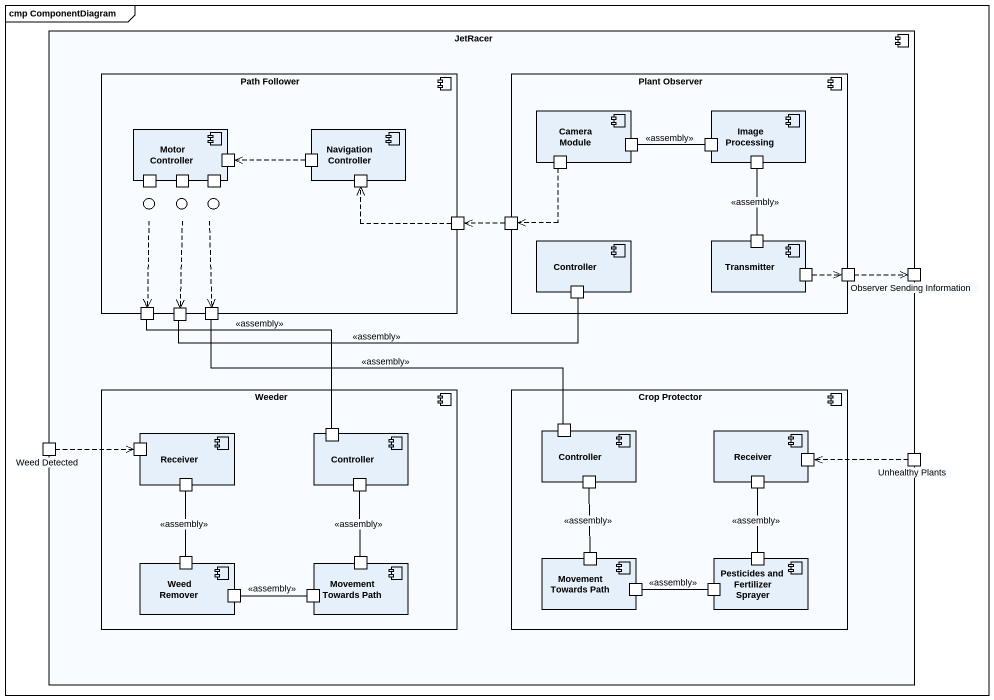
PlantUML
@startuml
mainframe cmp ComponentDiagram
component JetRacer {
  component "Path Follower" as Path_Follower {
    component "Motor Controller" as Motor_Controller {
      port " " as port3
      port " " as port4
      port " " as port5
      port " " as port6
    }
    component "Navigation Controller" as Navigation_Controller {
      port " " as port7
      port " " as port8
    }
    port " " as port11
    port " " as port17
    port " " as port18
    port " " as port19
  }
  component "Plant Observer" as Plant_Observer {
    component "Camera Module" as Camera_Module {
      port " " as port1
      port " " as port9
    }
    component "Image Processing" as Image_Processing {
      port " " as port2
      port " " as port10
    }
    port " " as port12
    component Controller {
      port " " as port14
    }
    component Transmitter {
      port " " as port13
      port " " as port15
    }
    port " " as port16
  }
  port "Observer Sending Information" as Observer_Sending_Information
  component Weeder {
    component Receiver {
      port " " as port20
      port " " as port23
    }
    component "Controller" as Controller_2 {
      port " " as port21
      port " " as port24
    }
    component "Weed Remover" as Weed_Remover {
      port " " as port28
      port " " as port32
    }
    component "Movement Towards Path" as Movement_Towards_Path {
      port " " as port29
      port " " as port33
    }
  }
  component "Crop Protector" as Crop_Protector {
    component "Controller" as Controller_3 {
      port " " as port22
      port " " as port25
    }
    component "Receiver" as Receiver_2 {
      port " " as port26
      port " " as port27
    }
    component "Movement Towards Path" as Movement_Towards_Path_2 {
      port " " as port30
      port " " as port34
    }
    component "Pesticides and Fertilizer Sprayer" as Pesticides_and_Fertilizer {
      port " " as port31
      port " " as port35
    }
  }
  port "Weed Detected" as Weed_Detected
  port "Unhealthy Plants" as Unhealthy_Plants
}
() " " as lollipop1
() " " as lollipop2
() " " as lollipop3
Path_Follower -left- lollipop1
Path_Follower -left- lollipop2
Path_Follower -left- lollipop3
port2 -left- port1 : <<assembly>>
port7 .left.> port6
port9 ..> port12
lollipop1 ..> port17
lollipop2 ..> port18
lollipop3 ..> port19
port11 .left.> port8
port12 .left.> port11
port13 -up- port10 : <<assembly>>
port14 -left- port18 : <<assembly>>
port15 .right.> port16
port16 .right.> Observer_Sending_Information
Weed_Detected .right.> port20
port21 -up- port17 : <<assembly>>
port22 -left- port19 : <<assembly>>
Unhealthy_Plants .left.> port27
port28 -up- port23 : <<assembly>>
port29 -up- port24 : <<assembly>>
port30 -up- port25 : <<assembly>>
port31 -up- port26 : <<assembly>>
port32 -right- port33 : <<assembly>>
port35 -left- port34 : <<assembly>>
@enduml
